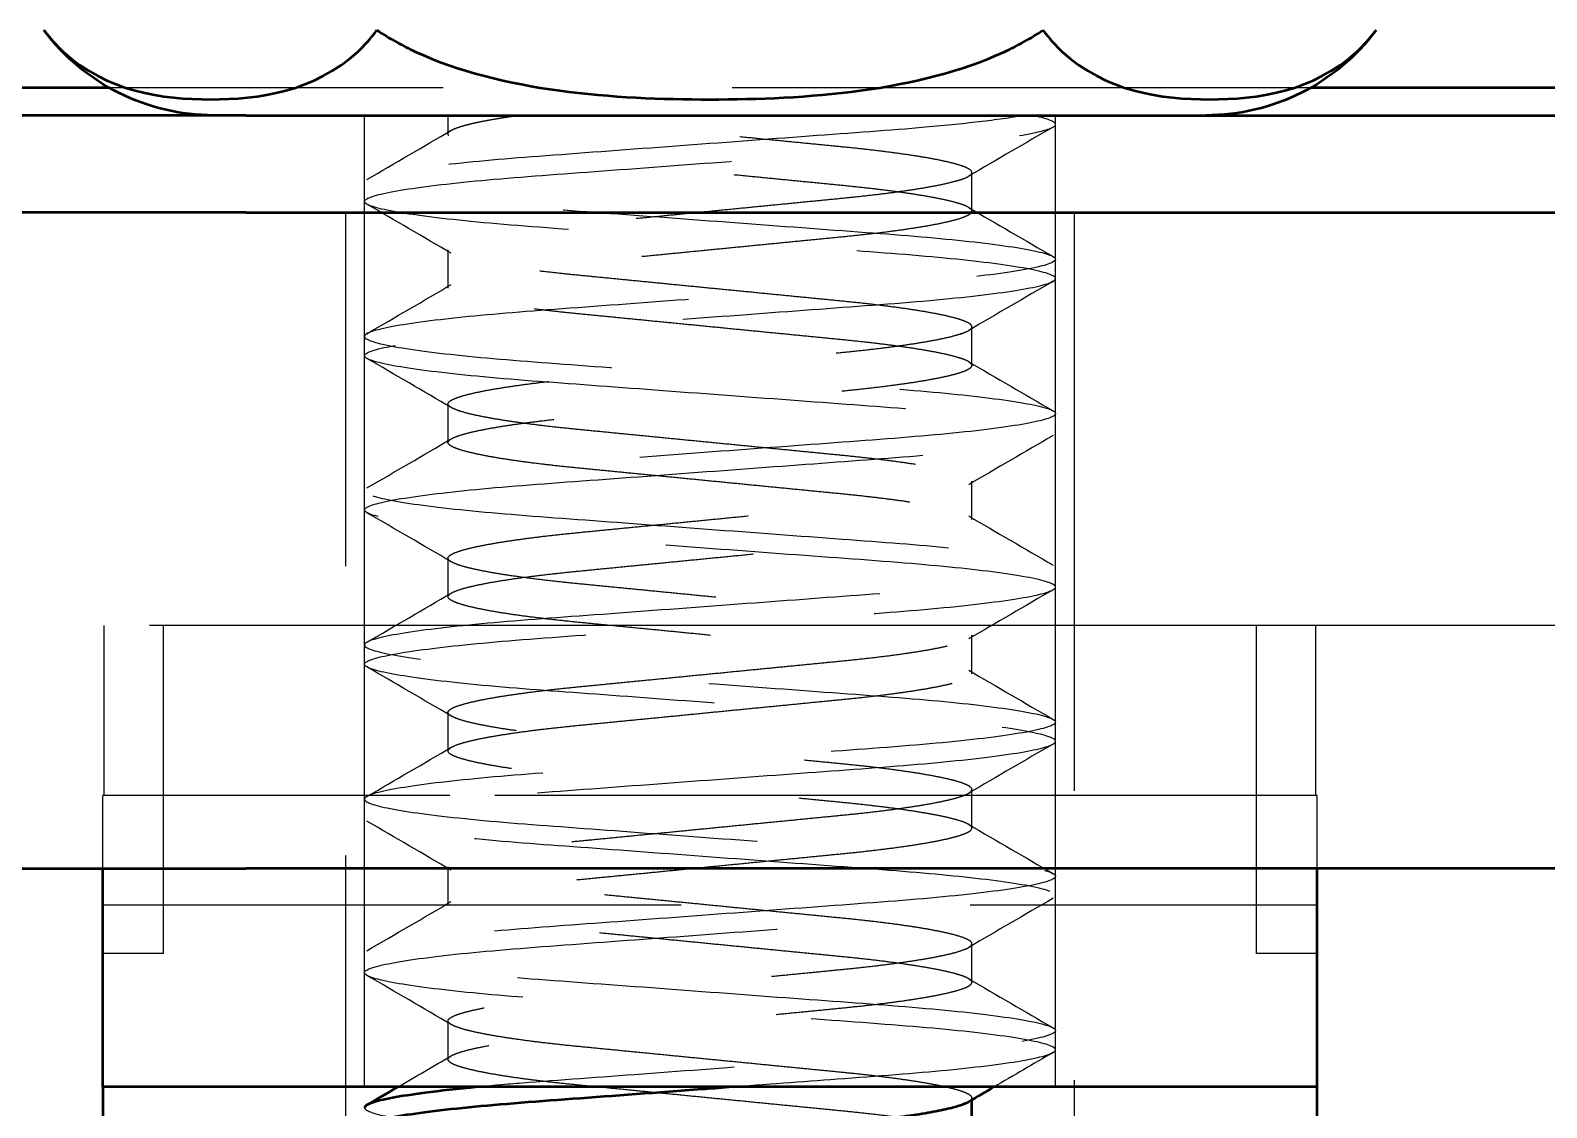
# Model space of a CAD drawing. Header units: millimetres. Extents: x 0 to 420, y 0 to 297.
# Drawn here: x 94.39 to 100.64, y 187.93 to 192.36 of the extents above; entities that cross this region are included whole.
import ezdxf

# ---------------------------------------------------------------- set-up
doc = ezdxf.new("R2010")
doc.units = ezdxf.units.MM
doc.header["$LTSCALE"] = 0.75
doc.linetypes.add('HIDDEN2', pattern=[4.7625, 3.175, -1.5875])
doc.layers.add('Hidden', color=7, linetype='HIDDEN2', lineweight=25)
doc.layers.add('Visible', color=7, linetype='Continuous', lineweight=50)

msp = doc.modelspace()

# ---------------------------------------------------------------- linework, layer by layer
at = {"layer": 'Hidden', "extrusion": (-1e-16, -1, 0)}
for p, q in [((99.6634, 192.1278), (94.7184, 192.1278)), ((99.6634, 192.1278), (94.7184, 192.1278)), ((95.7685, 191.6148), (95.7685, 192.0148)), ((96.1122, 191.9381), (96.1122, 192.0148)), ((98.6133, 191.9778), (98.6133, 192.0148)), ((98.6133, 191.6148), (98.6133, 192.0148)), ((98.2696, 191.6206), (98.2696, 191.7793)), ((95.7685, 191.6603), (95.7685, 191.7397)), ((95.6909, 183.0148), (95.6909, 191.6148)), ((95.7685, 189.9148), (95.7685, 191.6148)), ((98.6133, 189.9148), (98.6133, 191.6148)), ((98.6909, 191.6148), (98.6909, 183.0148)), ((96.1122, 191.3031), (96.1122, 191.4618)), ((98.6133, 191.3428), (98.6133, 191.4222)), ((98.2696, 190.9856), (98.2696, 191.1443)), ((95.7685, 191.0253), (95.7685, 191.1047)), ((96.1122, 190.6681), (96.1122, 190.8268)), ((98.6133, 190.7078), (98.6133, 190.7872)), ((98.2696, 190.3506), (98.2696, 190.5093)), ((95.7685, 190.3903), (95.7685, 190.4697)), ((96.1122, 190.0331), (96.1122, 190.1918)), ((98.6133, 190.0728), (98.6133, 190.1522)), ((100.8359, 189.9148), (94.2809, 189.9148)), ((94.6959, 189.2148), (94.6959, 189.9148)), ((94.9409, 189.2148), (94.9409, 189.9148)), ((98.6859, 189.9148), (95.6959, 189.9148)), ((95.7685, 189.2148), (95.7685, 189.9148)), ((98.6133, 189.2148), (98.6133, 189.9148)), ((99.4409, 189.2148), (99.4409, 189.9148)), ((99.6859, 189.2148), (99.6859, 189.9148)), ((95.7685, 189.7553), (95.7685, 189.8347)), ((98.2696, 189.7156), (98.2696, 189.8743)), ((96.1122, 189.3981), (96.1122, 189.5568)), ((98.6133, 189.4378), (98.6133, 189.5172)), ((99.6909, 189.2148), (94.6909, 189.2148)), ((94.6909, 188.9148), (94.6909, 189.2148)), ((94.9409, 188.5648), (94.9409, 189.2148)), ((98.6859, 189.2148), (95.6959, 189.2148)), ((95.7685, 188.0148), (95.7685, 189.2148)), ((95.7685, 189.1203), (95.7685, 189.1997)), ((98.2696, 189.0806), (98.2696, 189.2393)), ((98.6133, 188.0148), (98.6133, 189.2148)), ((99.4409, 188.5648), (99.4409, 189.2148)), ((99.6909, 188.9148), (99.6909, 189.2148)), ((96.1122, 188.7631), (96.1122, 188.9218)), ((98.6133, 188.8028), (98.6133, 188.8822)), ((94.6909, 188.7648), (99.6909, 188.7648)), ((94.9409, 188.5648), (94.6909, 188.5648)), ((95.7685, 188.4853), (95.7685, 188.5647)), ((98.2696, 188.4456), (98.2696, 188.6043)), ((99.6909, 188.5648), (99.4409, 188.5648)), ((96.1122, 188.1281), (96.1122, 188.2868)), ((98.6133, 188.1678), (98.6133, 188.2472)), ((98.2696, 187.9621), (98.2696, 187.9693))]:
    msp.add_line(p, q, dxfattribs=at)
at = {"layer": 'Hidden'}
for points, knots in [([(97.2678, 188.0148), (97.4205, 188.0261), (97.5712, 188.0373), (97.8822, 188.0605), (98.0363, 188.0717), (98.3024, 188.0978), (98.4109, 188.1116), (98.5648, 188.1393), (98.6075, 188.1529), (98.6178, 188.177), (98.5884, 188.1894), (98.4616, 188.2164), (98.3629, 188.2304), (98.1091, 188.2576), (97.9568, 188.2695), (97.6217, 188.2945), (97.4428, 188.3078), (97.0711, 188.3354), (96.8816, 188.3495), (96.5328, 188.3755), (96.3757, 188.3867), (96.1031, 188.4126), (95.9911, 188.4264), (95.8284, 188.4541), (95.7808, 188.4677), (95.7608, 188.4922), (95.7854, 188.5042), (95.9027, 188.531), (95.9967, 188.545), (96.2434, 188.5724), (96.394, 188.5847), (96.7261, 188.6095), (96.9035, 188.6226), (97.2692, 188.6499), (97.4543, 188.6636), (97.8028, 188.6896), (97.9631, 188.7007), (98.2481, 188.7267), (98.368, 188.7408), (98.5387, 188.7684), (98.5904, 188.7818), (98.6244, 188.8067), (98.605, 188.8187), (98.4946, 188.8458), (98.4045, 188.8599), (98.1692, 188.8868), (98.0284, 188.8992), (97.704, 188.9234), (97.5219, 188.9369), (97.15, 188.9646), (96.9639, 188.9784), (96.6128, 189.0045), (96.4507, 189.0158), (96.1595, 189.0414), (96.0354, 189.0555), (95.8559, 189.0833), (95.7996, 189.0967), (95.7566, 189.1219), (95.7711, 189.1335), (95.8713, 189.1604), (95.9572, 189.1745), (96.1855, 189.2017), (96.3235, 189.2145), (96.6436, 189.2383), (96.8241, 189.2517), (97.1954, 189.2794), (97.3824, 189.2933), (97.736, 189.3196), (97.8997, 189.3309), (98.1969, 189.3563), (98.3249, 189.3704), (98.5129, 189.3982), (98.5735, 189.4117), (98.625, 189.4371), (98.6153, 189.4485), (98.5246, 189.4752), (98.4428, 189.4893), (98.2215, 189.5166), (98.0861, 189.5296), (97.7702, 189.5537), (97.5911, 189.5668), (97.2204, 189.5943), (97.0327, 189.6083), (96.6768, 189.6348), (96.5114, 189.6463), (96.2109, 189.6713), (96.0806, 189.6851), (95.8845, 189.7128), (95.819, 189.7264), (95.7579, 189.752), (95.7625, 189.7633), (95.8426, 189.7897), (95.9197, 189.8038), (96.1333, 189.8313), (96.2657, 189.8444), (96.5771, 189.8689), (96.7548, 189.8816), (97.1247, 189.9091), (97.313, 189.9231), (97.6714, 189.9498), (97.8385, 189.9615), (98.1442, 189.9862), (98.278, 190), (98.4822, 190.0277), (98.5522, 190.0414), (98.622, 190.0672), (98.622, 190.0784), (98.5514, 190.1045), (98.4786, 190.1186), (98.2721, 190.1462), (98.1426, 190.1594), (97.837, 190.1842), (97.6627, 190.1964), (97.2958, 190.2237), (97.107, 190.2378), (96.7461, 190.2646), (96.577, 190.2767), (96.266, 190.3011), (96.1288, 190.3147), (95.9162, 190.3424), (95.8416, 190.3562), (95.7628, 190.3822), (95.758, 190.3934), (95.8188, 190.4192), (95.8871, 190.4333), (96.0862, 190.461), (96.2126, 190.4744), (96.5121, 190.4994), (96.683, 190.5112), (97.0467, 190.5383), (97.2359, 190.5524), (97.5993, 190.5794), (97.7704, 190.5919), (98.0866, 190.616), (98.2273, 190.6295), (98.4481, 190.6571), (98.5273, 190.671), (98.6152, 190.6972), (98.6247, 190.7084), (98.5736, 190.734), (98.5098, 190.7481), (98.3183, 190.7759), (98.1949, 190.7893), (97.9014, 190.8146), (97.7338, 190.8261), (97.3734, 190.853), (97.1839, 190.8671), (96.8183, 190.8943), (96.6453, 190.9071), (96.3239, 190.931), (96.1801, 190.9444), (95.9513, 190.972), (95.8677, 190.9859), (95.7712, 191.0123), (95.7572, 191.0236), (95.7989, 191.0488), (95.8573, 191.0627), (96.0391, 191.0904), (96.1589, 191.104), (96.4457, 191.1294), (96.6098, 191.1408), (96.9665, 191.1673), (97.1561, 191.1814), (97.524, 191.2088), (97.6991, 191.2218), (98.0273, 191.2463), (98.1757, 191.2592), (98.4129, 191.2869), (98.5007, 191.3009), (98.6055, 191.3274), (98.6237, 191.339), (98.5908, 191.3639), (98.5367, 191.3777), (98.3626, 191.4054), (98.2458, 191.4191), (97.9648, 191.4447), (97.8036, 191.4559), (97.45, 191.4823), (97.2603, 191.4964), (96.8907, 191.5239), (96.714, 191.537), (96.383, 191.5616), (96.233, 191.5742), (95.9889, 191.6016), (95.8966, 191.6156), (95.7827, 191.6424), (95.7599, 191.6542), (95.7834, 191.6788), (95.8328, 191.6925), (95.9987, 191.7202), (96.112, 191.734), (96.3869, 191.7598), (96.5451, 191.771), (96.8953, 191.797), (97.0848, 191.8111), (97.456, 191.8388), (97.6343, 191.852), (97.9683, 191.8769), (98.12, 191.889), (98.3712, 191.9162), (98.4681, 191.9303), (98.5878, 191.9564), (98.6156, 191.9681), (98.6107, 191.9902), (98.5777, 192.0022), (98.5158, 192.0148)], [-5.662008, -5.662008, -5.662008, -5.662008, -5.61587, -5.61587, -5.561442, -5.561442, -5.505768, -5.505768, -5.449039, -5.449039, -5.394816, -5.394816, -5.338563, -5.338563, -5.282545, -5.282545, -5.227707, -5.227707, -5.170713, -5.170713, -5.116164, -5.116164, -5.060682, -5.060682, -5.003992, -5.003992, -4.949864, -4.949864, -4.893789, -4.893789, -4.837334, -4.837334, -4.782645, -4.782645, -4.727161, -4.727161, -4.672632, -4.672632, -4.615636, -4.615636, -4.560796, -4.560796, -4.504814, -4.504814, -4.448557, -4.448557, -4.394334, -4.394334, -4.337611, -4.337611, -4.281932, -4.281932, -4.227518, -4.227518, -4.170309, -4.170309, -4.115272, -4.115272, -4.059624, -4.059624, -4.003143, -4.003143, -3.948725, -3.948725, -3.891911, -3.891911, -3.835991, -3.835991, -3.781591, -3.781591, -3.724123, -3.724123, -3.668844, -3.668844, -3.613421, -3.613421, -3.556674, -3.556674, -3.502059, -3.502059, -3.445263, -3.445263, -3.389296, -3.389296, -3.335037, -3.335037, -3.278227, -3.278227, -3.22287, -3.22287, -3.167839, -3.167839, -3.110995, -3.110995, -3.056292, -3.056292, -2.999422, -2.999422, -2.943353, -2.943353, -2.889151, -2.889151, -2.832374, -2.832374, -2.776905, -2.776905, -2.722142, -2.722142, -2.665171, -2.665171, -2.61035, -2.61035, -2.553968, -2.553968, -2.497749, -2.497749, -2.443515, -2.443515, -2.386729, -2.386729, -2.331099, -2.331099, -2.276518, -2.276518, -2.219369, -2.219369, -2.164383, -2.164383, -2.108408, -2.108408, -2.051996, -2.051996, -1.997634, -1.997634, -1.940792, -1.940792, -1.884954, -1.884954, -1.83046, -1.83046, -1.773084, -1.773084, -1.717888, -1.717888, -1.662219, -1.662219, -1.60557, -1.60557, -1.551045, -1.551045, -1.494269, -1.494269, -1.438408, -1.438408, -1.384123, -1.384123, -1.327329, -1.327329, -1.272083, -1.272083, -1.216885, -1.216885, -1.160166, -1.160166, -1.105578, -1.105578, -1.04839, -1.04839, -0.992463, -0.992463, -0.938291, -0.938291, -0.88156, -0.88156, -0.826239, -0.826239, -0.771356, -0.771356, -0.714546, -0.714546, -0.659876, -0.659876, -0.603218, -0.603218, -0.547175, -0.547175, -0.493035, -0.493035, -0.436325, -0.436325, -0.380879, -0.380879, -0.32624, -0.32624, -0.269288, -0.269288, -0.214487, -0.214487, -0.158296, -0.158296, -0.10209, -0.10209, -0.051196, -0.051196, -0.000001, -0.000001, -0.000001, -0.000001]), ([(98.4873, 192.0148), (98.4406, 192.0063), (98.3816, 191.9979), (98.2429, 191.9813), (98.164, 191.9732), (97.9349, 191.9529), (97.773, 191.9417), (97.4222, 191.9156), (97.2362, 191.9018), (96.8642, 191.8741), (96.682, 191.8605), (96.357, 191.8364), (96.2159, 191.824), (95.9798, 191.7971), (95.8891, 191.783), (95.7776, 191.7559), (95.7575, 191.7439), (95.7905, 191.7189), (95.8417, 191.7056), (96.0113, 191.678), (96.1306, 191.6639), (96.415, 191.6379), (96.5751, 191.6267), (96.9232, 191.6008), (97.1082, 191.5871), (97.4806, 191.5594), (97.6643, 191.5457), (97.9936, 191.5212), (98.1376, 191.5092), (98.3807, 191.4825), (98.4756, 191.4684), (98.5974, 191.441), (98.6225, 191.4287), (98.5985, 191.404), (98.5519, 191.3908), (98.3912, 191.3632), (98.2761, 191.3491), (97.998, 191.3229), (97.8396, 191.3117), (97.4942, 191.286), (97.3103, 191.2723), (96.9378, 191.2446), (96.7528, 191.2308), (96.4192, 191.206), (96.2724, 191.1943), (96.0226, 191.1678), (95.9237, 191.1538), (95.792, 191.1262), (95.7619, 191.1133), (95.7772, 191.0888), (95.8195, 191.0758), (95.9716, 191.0484), (96.0826, 191.0343), (96.3546, 191.0078), (96.5114, 190.9965), (96.8543, 190.971), (97.037, 190.9574), (97.4094, 190.9296), (97.5955, 190.9158), (97.933, 190.8907), (98.0825, 190.8793), (98.3385, 190.8528), (98.441, 190.8389), (98.5809, 190.8113), (98.6158, 190.7981), (98.6106, 190.7741), (98.5735, 190.7612), (98.4314, 190.7339), (98.3252, 190.7198), (98.0604, 190.6931), (97.9054, 190.6816), (97.5656, 190.6563), (97.3843, 190.6428), (97.0105, 190.615), (96.8217, 190.6009), (96.4787, 190.5754), (96.3266, 190.5641), (96.0645, 190.5379), (95.9584, 190.524), (95.8102, 190.4964), (95.7706, 190.4829), (95.7666, 190.4589), (95.7991, 190.4463), (95.9321, 190.4192), (96.0338, 190.4051), (96.2921, 190.3781), (96.4455, 190.3664), (96.7824, 190.3413), (96.9624, 190.3279), (97.335, 190.3002), (97.5242, 190.2861), (97.8708, 190.2603), (98.0258, 190.2491), (98.2942, 190.2231), (98.404, 190.2093), (98.561, 190.1816), (98.6054, 190.168), (98.619, 190.1437), (98.5913, 190.1315), (98.4678, 190.1046), (98.3707, 190.0905), (98.1194, 190.0633), (97.9677, 190.0512), (97.6337, 190.0264), (97.4553, 190.0131), (97.0841, 189.9855), (96.8946, 189.9714), (96.5445, 189.9453), (96.3863, 189.9341), (96.1116, 189.9083), (95.9983, 189.8945), (95.8326, 189.8668), (95.7833, 189.8531), (95.76, 189.8285), (95.7829, 189.8167), (95.8969, 189.79), (95.9893, 189.7759), (96.2335, 189.7485), (96.3835, 189.736), (96.7146, 189.7113), (96.8914, 189.6982), (97.261, 189.6707), (97.4507, 189.6566), (97.8042, 189.6303), (97.9653, 189.619), (98.2463, 189.5934), (98.363, 189.5797), (98.537, 189.552), (98.591, 189.5382), (98.6237, 189.5133), (98.6054, 189.5017), (98.5004, 189.4752), (98.4125, 189.4612), (98.1752, 189.4336), (98.0268, 189.4206), (97.6986, 189.3962), (97.5234, 189.3831), (97.1555, 189.3558), (96.9658, 189.3417), (96.6092, 189.3151), (96.4451, 189.3038), (96.1585, 189.2783), (96.0387, 189.2647), (95.8571, 189.237), (95.7987, 189.2232), (95.7572, 189.198), (95.7713, 189.1866), (95.8679, 189.1602), (95.9516, 189.1463), (96.1805, 189.1187), (96.3245, 189.1054), (96.6459, 189.0815), (96.8189, 189.0686), (97.1845, 189.0414), (97.3741, 189.0273), (97.7344, 189.0005), (97.902, 188.9889), (98.1954, 188.9637), (98.3187, 188.9502), (98.51, 188.9224), (98.5737, 188.9084), (98.6247, 188.8828), (98.6151, 188.8715), (98.5271, 188.8453), (98.4478, 188.8315), (98.2268, 188.8038), (98.0861, 188.7903), (97.7628, 188.7657), (97.5834, 188.7526), (97.2125, 188.725), (97.025, 188.7111), (96.6696, 188.6846), (96.5046, 188.6732), (96.2052, 188.6481), (96.0757, 188.6343), (95.8814, 188.6065), (95.8168, 188.5929), (95.7576, 188.5674), (95.7632, 188.5561), (95.8454, 188.5297), (95.9234, 188.5156), (96.1386, 188.4881), (96.2715, 188.475), (96.5843, 188.4505), (96.7627, 188.4378), (97.1333, 188.4102), (97.3214, 188.3962), (97.6792, 188.3696), (97.846, 188.3579), (98.1505, 188.3331), (98.2834, 188.3194), (98.4858, 188.2917), (98.5547, 188.278), (98.6225, 188.2522), (98.6214, 188.241), (98.5486, 188.2148), (98.4749, 188.2007), (98.2667, 188.1732), (98.1365, 188.16), (97.8296, 188.1352), (97.6545, 188.1229), (97.287, 188.0956), (97.0982, 188.0815), (96.7379, 188.0547), (96.5693, 188.0427), (96.3526, 188.0256), (96.291, 188.0202), (96.2337, 188.0148)], [-9.324967, -9.324967, -9.324967, -9.324967, -9.290712, -9.290712, -9.257025, -9.257025, -9.202444, -9.202444, -9.146628, -9.146628, -9.089746, -9.089746, -9.035382, -9.035382, -8.978985, -8.978985, -8.922792, -8.922792, -8.867812, -8.867812, -8.810672, -8.810672, -8.755964, -8.755964, -8.700338, -8.700338, -8.643493, -8.643493, -8.589219, -8.589219, -8.532999, -8.532999, -8.476363, -8.476363, -8.421529, -8.421529, -8.364548, -8.364548, -8.309621, -8.309621, -8.254137, -8.254137, -8.197285, -8.197285, -8.143006, -8.143006, -8.086916, -8.086916, -8.029767, -8.029767, -7.975031, -7.975031, -7.918157, -7.918157, -7.862935, -7.862935, -7.807542, -7.807542, -7.75064, -7.75064, -7.696271, -7.696271, -7.640264, -7.640264, -7.583377, -7.583377, -7.528716, -7.528716, -7.471924, -7.471924, -7.416264, -7.416264, -7.360934, -7.360934, -7.303416, -7.303416, -7.248868, -7.248868, -7.192896, -7.192896, -7.135964, -7.135964, -7.081484, -7.081484, -7.024941, -7.024941, -6.969009, -6.969009, -6.913903, -6.913903, -6.856626, -6.856626, -6.802022, -6.802022, -6.746272, -6.746272, -6.68941, -6.68941, -6.635087, -6.635087, -6.578752, -6.578752, -6.522442, -6.522442, -6.467515, -6.467515, -6.410431, -6.410431, -6.355673, -6.355673, -6.300098, -6.300098, -6.24326, -6.24326, -6.188999, -6.188999, -6.132827, -6.132827, -6.07605, -6.07605, -6.021255, -6.021255, -5.964315, -5.964315, -5.909313, -5.909313, -5.853866, -5.853866, -5.797008, -5.797008, -5.742715, -5.742715, -5.68666, -5.68666, -5.629354, -5.629354, -5.574642, -5.574642, -5.517794, -5.517794, -5.462478, -5.462478, -5.407107, -5.407107, -5.350187, -5.350187, -5.295781, -5.295781, -5.239794, -5.239794, -5.182891, -5.182891, -5.128243, -5.128243, -5.071466, -5.071466, -5.01568, -5.01568, -4.960359, -4.960359, -4.902854, -4.902854, -4.848242, -4.848242, -4.792278, -4.792278, -4.735311, -4.735311, -4.678386, -4.678386, -4.62232, -4.62232, -4.567926, -4.567926, -4.510986, -4.510986, -4.455534, -4.455534, -4.40032, -4.40032, -4.343382, -4.343382, -4.288586, -4.288586, -4.23148, -4.23148, -4.175323, -4.175323, -4.121005, -4.121005, -4.064107, -4.064107, -4.008555, -4.008555, -3.953625, -3.953625, -3.896571, -3.896571, -3.841669, -3.841669, -3.785066, -3.785066, -3.72877, -3.72877, -3.674441, -3.674441, -3.650976, -3.650976, -3.650976, -3.650976]), ([(95.7685, 187.9297), (95.7685, 187.9244), (95.7754, 187.919), (95.8214, 187.9001), (95.8907, 187.886), (96.0915, 187.8583), (96.2186, 187.845), (96.5195, 187.82), (96.6912, 187.8081), (97.0555, 187.781), (97.2447, 187.7669), (97.6076, 187.7399), (97.7781, 187.7275), (98.0933, 187.7034), (98.2331, 187.6898), (98.4521, 187.6622), (98.5303, 187.6483), (98.5869, 187.6311), (98.5968, 187.6272), (98.6034, 187.6234)], [-3.5315691, -3.5315691, -3.5315691, -3.5315691, -3.5071146, -3.5071146, -3.449893, -3.449893, -3.3948362, -3.3948362, -3.3386622, -3.3386622, -3.2821817, -3.2821817, -3.2277459, -3.2277459, -3.1708041, -3.1708041, -3.1149029, -3.1149029, -3.0978846, -3.0978846, -3.0978846, -3.0978846])]:
    msp.add_open_spline(points, degree=3, knots=knots, dxfattribs=at)
for points, weights, knots in [([(98.2696, 187.8106), (98.2696, 187.8635), (97.7303, 187.9164), (97.1909, 187.9693), (96.6516, 188.0223), (96.1122, 188.0752), (96.1122, 188.1281), (96.1122, 188.181), (96.6516, 188.2339), (97.1909, 188.2868), (97.7303, 188.3398), (98.2696, 188.3927), (98.2696, 188.4456), (98.2696, 188.4985), (97.7303, 188.5514), (97.1909, 188.6043), (96.6516, 188.6573), (96.1122, 188.7102), (96.1122, 188.7631), (96.1122, 188.816), (96.6516, 188.8689), (97.1909, 188.9218), (97.7303, 188.9748), (98.2696, 189.0277), (98.2696, 189.0806), (98.2696, 189.1335), (97.7303, 189.1864), (97.1909, 189.2393), (96.6516, 189.2923), (96.1122, 189.3452), (96.1122, 189.3981), (96.1122, 189.451), (96.6516, 189.5039), (97.1909, 189.5568), (97.7303, 189.6098), (98.2696, 189.6627), (98.2696, 189.7156), (98.2696, 189.7685), (97.7303, 189.8214), (97.1909, 189.8743), (96.6516, 189.9273), (96.1122, 189.9802), (96.1122, 190.0331), (96.1122, 190.086), (96.6516, 190.1389), (97.1909, 190.1918), (97.7303, 190.2448), (98.2696, 190.2977), (98.2696, 190.3506), (98.2696, 190.4035), (97.7303, 190.4564), (97.1909, 190.5093), (96.6516, 190.5623), (96.1122, 190.6152), (96.1122, 190.6681), (96.1122, 190.721), (96.6516, 190.7739), (97.1909, 190.8268), (97.7303, 190.8798), (98.2696, 190.9327), (98.2696, 190.9856), (98.2696, 191.0385), (97.7303, 191.0914), (97.1909, 191.1443), (96.6516, 191.1973), (96.1122, 191.2502), (96.1122, 191.3031), (96.1122, 191.356), (96.6516, 191.4089), (97.1909, 191.4618), (97.7303, 191.5148), (98.2696, 191.5677), (98.2696, 191.6206), (98.2696, 191.6735), (97.7303, 191.7264), (97.1909, 191.7793), (96.6516, 191.8323), (96.1122, 191.8852), (96.1122, 191.9381), (96.1122, 191.9742), (96.4016, 192.0148)], [1, 0.866025403784, 1, 0.866025403784, 1, 0.866025403784, 1, 0.866025403784, 1, 0.866025403784, 1, 0.866025403784, 1, 0.866025403784, 1, 0.866025403784, 1, 0.866025403784, 1, 0.866025403784, 1, 0.866025403784, 1, 0.866025403784, 1, 0.866025403784, 1, 0.866025403784, 1, 0.866025403784, 1, 0.866025403784, 1, 0.866025403784, 1, 0.866025403784, 1, 0.866025403784, 1, 0.866025403784, 1, 0.866025403784, 1, 0.866025403784, 1, 0.866025403784, 1, 0.866025403784, 1, 0.866025403784, 1, 0.866025403784, 1, 0.866025403784, 1, 0.866025403784, 1, 0.866025403784, 1, 0.866025403784, 1, 0.866025403784, 1, 0.866025403784, 1, 0.866025403784, 1, 0.866025403784, 1, 0.866025403784, 1, 0.866025403784, 1, 0.866025403784, 1, 0.866025403784, 1, 0.866025403784, 1, 0.904604290732, 0.945060326553], [0.3125, 0.3125, 0.3125, 0.3229167, 0.3229167, 0.3333333, 0.3333333, 0.34375, 0.34375, 0.3541667, 0.3541667, 0.3645833, 0.3645833, 0.375, 0.375, 0.3854167, 0.3854167, 0.3958333, 0.3958333, 0.40625, 0.40625, 0.4166667, 0.4166667, 0.4270833, 0.4270833, 0.4375, 0.4375, 0.4479167, 0.4479167, 0.4583333, 0.4583333, 0.46875, 0.46875, 0.4791667, 0.4791667, 0.4895833, 0.4895833, 0.5, 0.5, 0.5104167, 0.5104167, 0.5208333, 0.5208333, 0.53125, 0.53125, 0.5416667, 0.5416667, 0.5520833, 0.5520833, 0.5625, 0.5625, 0.5729167, 0.5729167, 0.5833333, 0.5833333, 0.59375, 0.59375, 0.6041667, 0.6041667, 0.6145833, 0.6145833, 0.625, 0.625, 0.6354167, 0.6354167, 0.6458333, 0.6458333, 0.65625, 0.65625, 0.6666667, 0.6666667, 0.6770833, 0.6770833, 0.6875, 0.6875, 0.6979167, 0.6979167, 0.7083333, 0.7083333, 0.71875, 0.71875, 0.7261671, 0.7261671, 0.7261671]), ([(98.2563, 187.9543), (98.2696, 187.9621), (98.2696, 187.9693), (98.2696, 188.0223), (97.7303, 188.0752), (97.1909, 188.1281), (96.6516, 188.181), (96.1122, 188.2339), (96.1122, 188.2868), (96.1122, 188.3398), (96.6516, 188.3927), (97.1909, 188.4456), (97.7303, 188.4985), (98.2696, 188.5514), (98.2696, 188.6043), (98.2696, 188.6573), (97.7303, 188.7102), (97.1909, 188.7631), (96.6516, 188.816), (96.1122, 188.8689), (96.1122, 188.9218), (96.1122, 188.9748), (96.6516, 189.0277), (97.1909, 189.0806), (97.7303, 189.1335), (98.2696, 189.1864), (98.2696, 189.2393), (98.2696, 189.2923), (97.7303, 189.3452), (97.1909, 189.3981), (96.6516, 189.451), (96.1122, 189.5039), (96.1122, 189.5568), (96.1122, 189.6098), (96.6516, 189.6627), (97.1909, 189.7156), (97.7303, 189.7685), (98.2696, 189.8214), (98.2696, 189.8743), (98.2696, 189.9273), (97.7303, 189.9802), (97.1909, 190.0331), (96.6516, 190.086), (96.1122, 190.1389), (96.1122, 190.1918), (96.1122, 190.2448), (96.6516, 190.2977), (97.1909, 190.3506), (97.7303, 190.4035), (98.2696, 190.4564), (98.2696, 190.5093), (98.2696, 190.5623), (97.7303, 190.6152), (97.1909, 190.6681), (96.6516, 190.721), (96.1122, 190.7739), (96.1122, 190.8268), (96.1122, 190.8798), (96.6516, 190.9327), (97.1909, 190.9856), (97.7303, 191.0385), (98.2696, 191.0914), (98.2696, 191.1443), (98.2696, 191.1973), (97.7303, 191.2502), (97.1909, 191.3031), (96.6516, 191.356), (96.1122, 191.4089), (96.1122, 191.4618), (96.1122, 191.5148), (96.6516, 191.5677), (97.1909, 191.6206), (97.7303, 191.6735), (98.2696, 191.7264), (98.2696, 191.7793), (98.2696, 191.8323), (97.7303, 191.8852), (97.1909, 191.9381), (96.6516, 191.991), (96.5369, 192.0023), (96.4416, 192.0148)], [0.96501326851, 0.979312070091, 1, 0.866025403784, 1, 0.866025403784, 1, 0.866025403784, 1, 0.866025403784, 1, 0.866025403784, 1, 0.866025403784, 1, 0.866025403784, 1, 0.866025403784, 1, 0.866025403784, 1, 0.866025403784, 1, 0.866025403784, 1, 0.866025403784, 1, 0.866025403784, 1, 0.866025403784, 1, 0.866025403784, 1, 0.866025403784, 1, 0.866025403784, 1, 0.866025403784, 1, 0.866025403784, 1, 0.866025403784, 1, 0.866025403784, 1, 0.866025403784, 1, 0.866025403784, 1, 0.866025403784, 1, 0.866025403784, 1, 0.866025403784, 1, 0.866025403784, 1, 0.866025403784, 1, 0.866025403784, 1, 0.866025403784, 1, 0.866025403784, 1, 0.866025403784, 1, 0.866025403784, 1, 0.866025403784, 1, 0.866025403784, 1, 0.866025403784, 1, 0.866025403784, 1, 0.866025403784, 1, 0.968146923617, 0.951440278031], [0.3108915, 0.3108915, 0.3108915, 0.3125, 0.3125, 0.3229167, 0.3229167, 0.3333333, 0.3333333, 0.34375, 0.34375, 0.3541667, 0.3541667, 0.3645833, 0.3645833, 0.375, 0.375, 0.3854167, 0.3854167, 0.3958333, 0.3958333, 0.40625, 0.40625, 0.4166667, 0.4166667, 0.4270833, 0.4270833, 0.4375, 0.4375, 0.4479167, 0.4479167, 0.4583333, 0.4583333, 0.46875, 0.46875, 0.4791667, 0.4791667, 0.4895833, 0.4895833, 0.5, 0.5, 0.5104167, 0.5104167, 0.5208333, 0.5208333, 0.53125, 0.53125, 0.5416667, 0.5416667, 0.5520833, 0.5520833, 0.5625, 0.5625, 0.5729167, 0.5729167, 0.5833333, 0.5833333, 0.59375, 0.59375, 0.6041667, 0.6041667, 0.6145833, 0.6145833, 0.625, 0.625, 0.6354167, 0.6354167, 0.6458333, 0.6458333, 0.65625, 0.65625, 0.6666667, 0.6666667, 0.6770833, 0.6770833, 0.6875, 0.6875, 0.6979167, 0.6979167, 0.7083333, 0.7083333, 0.7108099, 0.7108099, 0.7108099])]:
    msp.add_rational_spline(points, weights, degree=2, knots=knots, dxfattribs=at)
for points in [[(95.7784, 191.7508), (95.8942, 191.8181), (96.0099, 191.8855), (96.1255, 191.9531)], [(98.6034, 191.9666), (98.4876, 191.8993), (98.3719, 191.8319), (98.2563, 191.7643)], [(96.1255, 191.4468), (96.0099, 191.5144), (95.8942, 191.5818), (95.7784, 191.6491)], [(98.2563, 191.6356), (98.3719, 191.568), (98.4876, 191.5006), (98.6034, 191.4333)], [(95.7784, 191.1158), (95.8942, 191.1831), (96.0099, 191.2505), (96.1255, 191.3181)], [(98.6034, 191.3316), (98.4876, 191.2643), (98.3719, 191.1969), (98.2563, 191.1293)], [(96.1255, 190.8118), (96.0099, 190.8794), (95.8942, 190.9468), (95.7784, 191.0141)], [(98.2563, 191.0006), (98.3719, 190.933), (98.4876, 190.8656), (98.6034, 190.7983)], [(98.6034, 190.6966), (98.4876, 190.6293), (98.3719, 190.5619), (98.2563, 190.4943)], [(95.7784, 190.4808), (95.8942, 190.5481), (96.0099, 190.6155), (96.1255, 190.6831)], [(96.1255, 190.1768), (96.0099, 190.2444), (95.8942, 190.3118), (95.7784, 190.3791)], [(98.2563, 190.3656), (98.3719, 190.298), (98.4876, 190.2306), (98.6034, 190.1633)], [(95.7784, 189.8458), (95.8942, 189.9131), (96.0099, 189.9805), (96.1255, 190.0481)], [(98.6034, 190.0616), (98.4876, 189.9943), (98.3719, 189.9269), (98.2563, 189.8593)], [(96.1255, 189.5418), (96.0099, 189.6094), (95.8942, 189.6768), (95.7784, 189.7441)], [(98.2563, 189.7306), (98.3719, 189.663), (98.4876, 189.5956), (98.6034, 189.5283)], [(95.7784, 189.2108), (95.8942, 189.2781), (96.0099, 189.3455), (96.1255, 189.4131)], [(98.6034, 189.4266), (98.4876, 189.3593), (98.3719, 189.2919), (98.2563, 189.2243)], [(96.1255, 188.9068), (96.0099, 188.9744), (95.8942, 189.0418), (95.7784, 189.1091)], [(98.2563, 189.0956), (98.3719, 189.028), (98.4876, 188.9606), (98.6034, 188.8933)], [(95.7784, 188.5758), (95.8942, 188.6431), (96.0099, 188.7105), (96.1255, 188.7781)], [(98.6034, 188.7916), (98.4876, 188.7243), (98.3719, 188.6569), (98.2563, 188.5893)], [(96.1255, 188.2718), (96.0099, 188.3394), (95.8942, 188.4068), (95.7784, 188.4741)], [(98.2563, 188.4606), (98.3719, 188.393), (98.4876, 188.3256), (98.6034, 188.2583)], [(95.9055, 188.0148), (95.9789, 188.0575), (96.0522, 188.1003), (96.1255, 188.1431)], [(98.6034, 188.1566), (98.5222, 188.1094), (98.4409, 188.0621), (98.3598, 188.0148)]]:
    msp.add_open_spline(points, degree=3, dxfattribs=at)
at = {"layer": 'Visible', "extrusion": (-1e-16, -1, 0)}
for p, q in [((94.7184, 192.1278), (91.1859, 192.1278)), ((94.7184, 192.1278), (91.1859, 192.1278)), ((100.8259, 192.1278), (99.6634, 192.1278)), ((100.8259, 192.1278), (99.6634, 192.1278)), ((95.2809, 192.0148), (94.2809, 192.0148)), ((95.2809, 192.0148), (124.0909, 192.0148)), ((95.2809, 191.6148), (94.2809, 191.6148)), ((95.2809, 191.6148), (94.2809, 191.6148)), ((95.2809, 191.6148), (124.0909, 191.6148)), ((95.2809, 191.6148), (124.0909, 191.6148)), ((94.2809, 188.9148), (95.2809, 188.9148)), ((94.6909, 188.0148), (94.6909, 188.9148)), ((124.0909, 188.9148), (95.2809, 188.9148)), ((99.6909, 188.0148), (99.6909, 188.9148)), ((94.6909, 188.0148), (94.6909, 187.5148)), ((99.6909, 188.0148), (94.6909, 188.0148)), ((99.6909, 187.5148), (99.6909, 188.0148)), ((98.2696, 187.8106), (98.2696, 187.9621))]:
    msp.add_line(p, q, dxfattribs=at)
at = {"layer": 'Visible', "extrusion": (0, 0, -1)}
for centre, start, end in [((-95.1485, 192.8898), 270, 323.1301), ((-99.2333, 192.8898), 216.8699, 270)]:
    msp.add_arc(centre, 0.875, start, end, dxfattribs=at)
at = {"layer": 'Visible'}
for points, knots in [([(94.4485, 192.3648), (94.4745, 192.3311), (94.5017, 192.3008), (94.7047, 192.1125), (94.9387, 192.0804), (95.1341, 192.0804), (95.3295, 192.0804), (95.5635, 192.1125), (95.7665, 192.3008), (95.7937, 192.3311), (95.8197, 192.3648)], [0.6451452, 0.6451452, 0.6451452, 0.6451452, 0.6621692, 0.6621692, 0.779423, 0.779423, 0.779423, 0.8966767, 0.8966767, 0.9137008, 0.9137008, 0.9137008, 0.9137008]), ([(95.8197, 192.3648), (95.8717, 192.3311), (95.9261, 192.3008), (96.3321, 192.1125), (96.8001, 192.0804), (97.1909, 192.0804), (97.5818, 192.0804), (98.0497, 192.1125), (98.4557, 192.3008), (98.5101, 192.3311), (98.5621, 192.3648)], [0.6451452, 0.6451452, 0.6451452, 0.6451452, 0.6621692, 0.6621692, 0.779423, 0.779423, 0.779423, 0.8966767, 0.8966767, 0.9137008, 0.9137008, 0.9137008, 0.9137008]), ([(98.5621, 192.3648), (98.5881, 192.3311), (98.6153, 192.3008), (98.8183, 192.1125), (99.0523, 192.0804), (99.2477, 192.0804), (99.4431, 192.0804), (99.6771, 192.1125), (99.8801, 192.3008), (99.9073, 192.3311), (99.9333, 192.3648)], [0.6451452, 0.6451452, 0.6451452, 0.6451452, 0.6621692, 0.6621692, 0.779423, 0.779423, 0.779423, 0.8966767, 0.8966767, 0.9137008, 0.9137008, 0.9137008, 0.9137008]), ([(95.7784, 187.8391), (95.7719, 187.8429), (95.7686, 187.8465), (95.7682, 187.8618), (95.8023, 187.8746), (95.9385, 187.9017), (96.0418, 187.9158), (96.3024, 187.9427), (96.4564, 187.9544), (96.7944, 187.9795), (96.9748, 187.993), (97.1945, 188.0093), (97.2312, 188.012), (97.2678, 188.0148)], [-5.911254, -5.911254, -5.911254, -5.911254, -5.8946695, -5.8946695, -5.840257, -5.840257, -5.7837819, -5.7837819, -5.7281062, -5.7281062, -5.6730736, -5.6730736, -5.6620079, -5.6620079, -5.6620079, -5.6620079]), ([(96.2337, 188.0148), (96.152, 188.0069), (96.0791, 187.9988), (95.9123, 187.9769), (95.8388, 187.9631), (95.779, 187.9429), (95.7685, 187.9363), (95.7685, 187.9297)], [-3.6509763, -3.6509763, -3.6509763, -3.6509763, -3.6175437, -3.6175437, -3.5618408, -3.5618408, -3.5315691, -3.5315691, -3.5315691, -3.5315691])]:
    msp.add_open_spline(points, degree=3, knots=knots, dxfattribs=at)
for points in [[(95.7784, 187.9408), (95.8208, 187.9654), (95.8631, 187.9901), (95.9055, 188.0148)], [(98.3598, 188.0148), (98.3253, 187.9946), (98.2908, 187.9745), (98.2563, 187.9543)]]:
    msp.add_open_spline(points, degree=3, dxfattribs=at)
msp.add_rational_spline([(96.1122, 187.6518), (96.1122, 187.7048), (96.6516, 187.7577), (97.1909, 187.8106), (97.7303, 187.8635), (98.1757, 187.9072), (98.2563, 187.9543)], [1, 0.866025403784, 1, 0.866025403784, 1, 0.886713333693, 0.96501326851], degree=2, knots=[0.28125, 0.28125, 0.28125, 0.29166667, 0.29166667, 0.30208333, 0.30208333, 0.31089149, 0.31089149, 0.31089149], dxfattribs=at)

doc.saveas('drawing.dxf')
